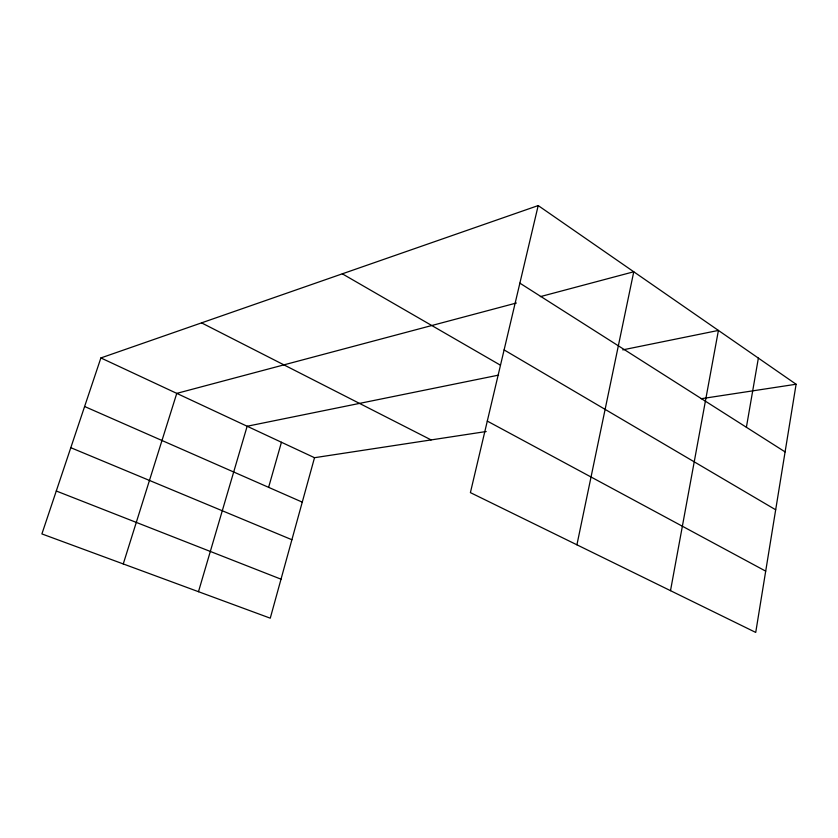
<?xml version="1.0" encoding="UTF-8"?>
<svg xmlns="http://www.w3.org/2000/svg" width="838" height="838" viewBox="0 0 838 838"><rect width="100%" height="100%" fill="white"/><g stroke="black" fill="none" stroke-linecap="round" stroke-linejoin="round"><path stroke-width="1.26" d="M796.1 384.244L755.729 632.428L470.401 492.618L538.195 205.572L796.1 384.244L701.176 398.72M746.396 427.275L758.369 358.098M670.505 590.664L718.417 330.423L622.77 349.875M576.921 544.805L633.758 271.774L540.342 296.631M486.197 431.518L314.512 457.705L270.265 618.182L41.9 533.921L100.885 357.941L538.195 205.572M268.61 487.349L281.442 442.265M198.48 591.691L247.147 426.249L498.579 375.12M123.259 563.943L176.766 393.378L516.386 303.01M56.282 491.005L281.023 579.184M70.801 447.691L291.896 539.735M84.607 406.503L302.267 502.13M100.885 357.941L314.512 457.705M201.549 322.871L431.13 439.919M487.297 421.095L765.702 571.139M342.323 273.827L500.307 365.117M504.109 349.917L775.684 509.787M519.874 283.15L785.091 451.902"/></g></svg>
